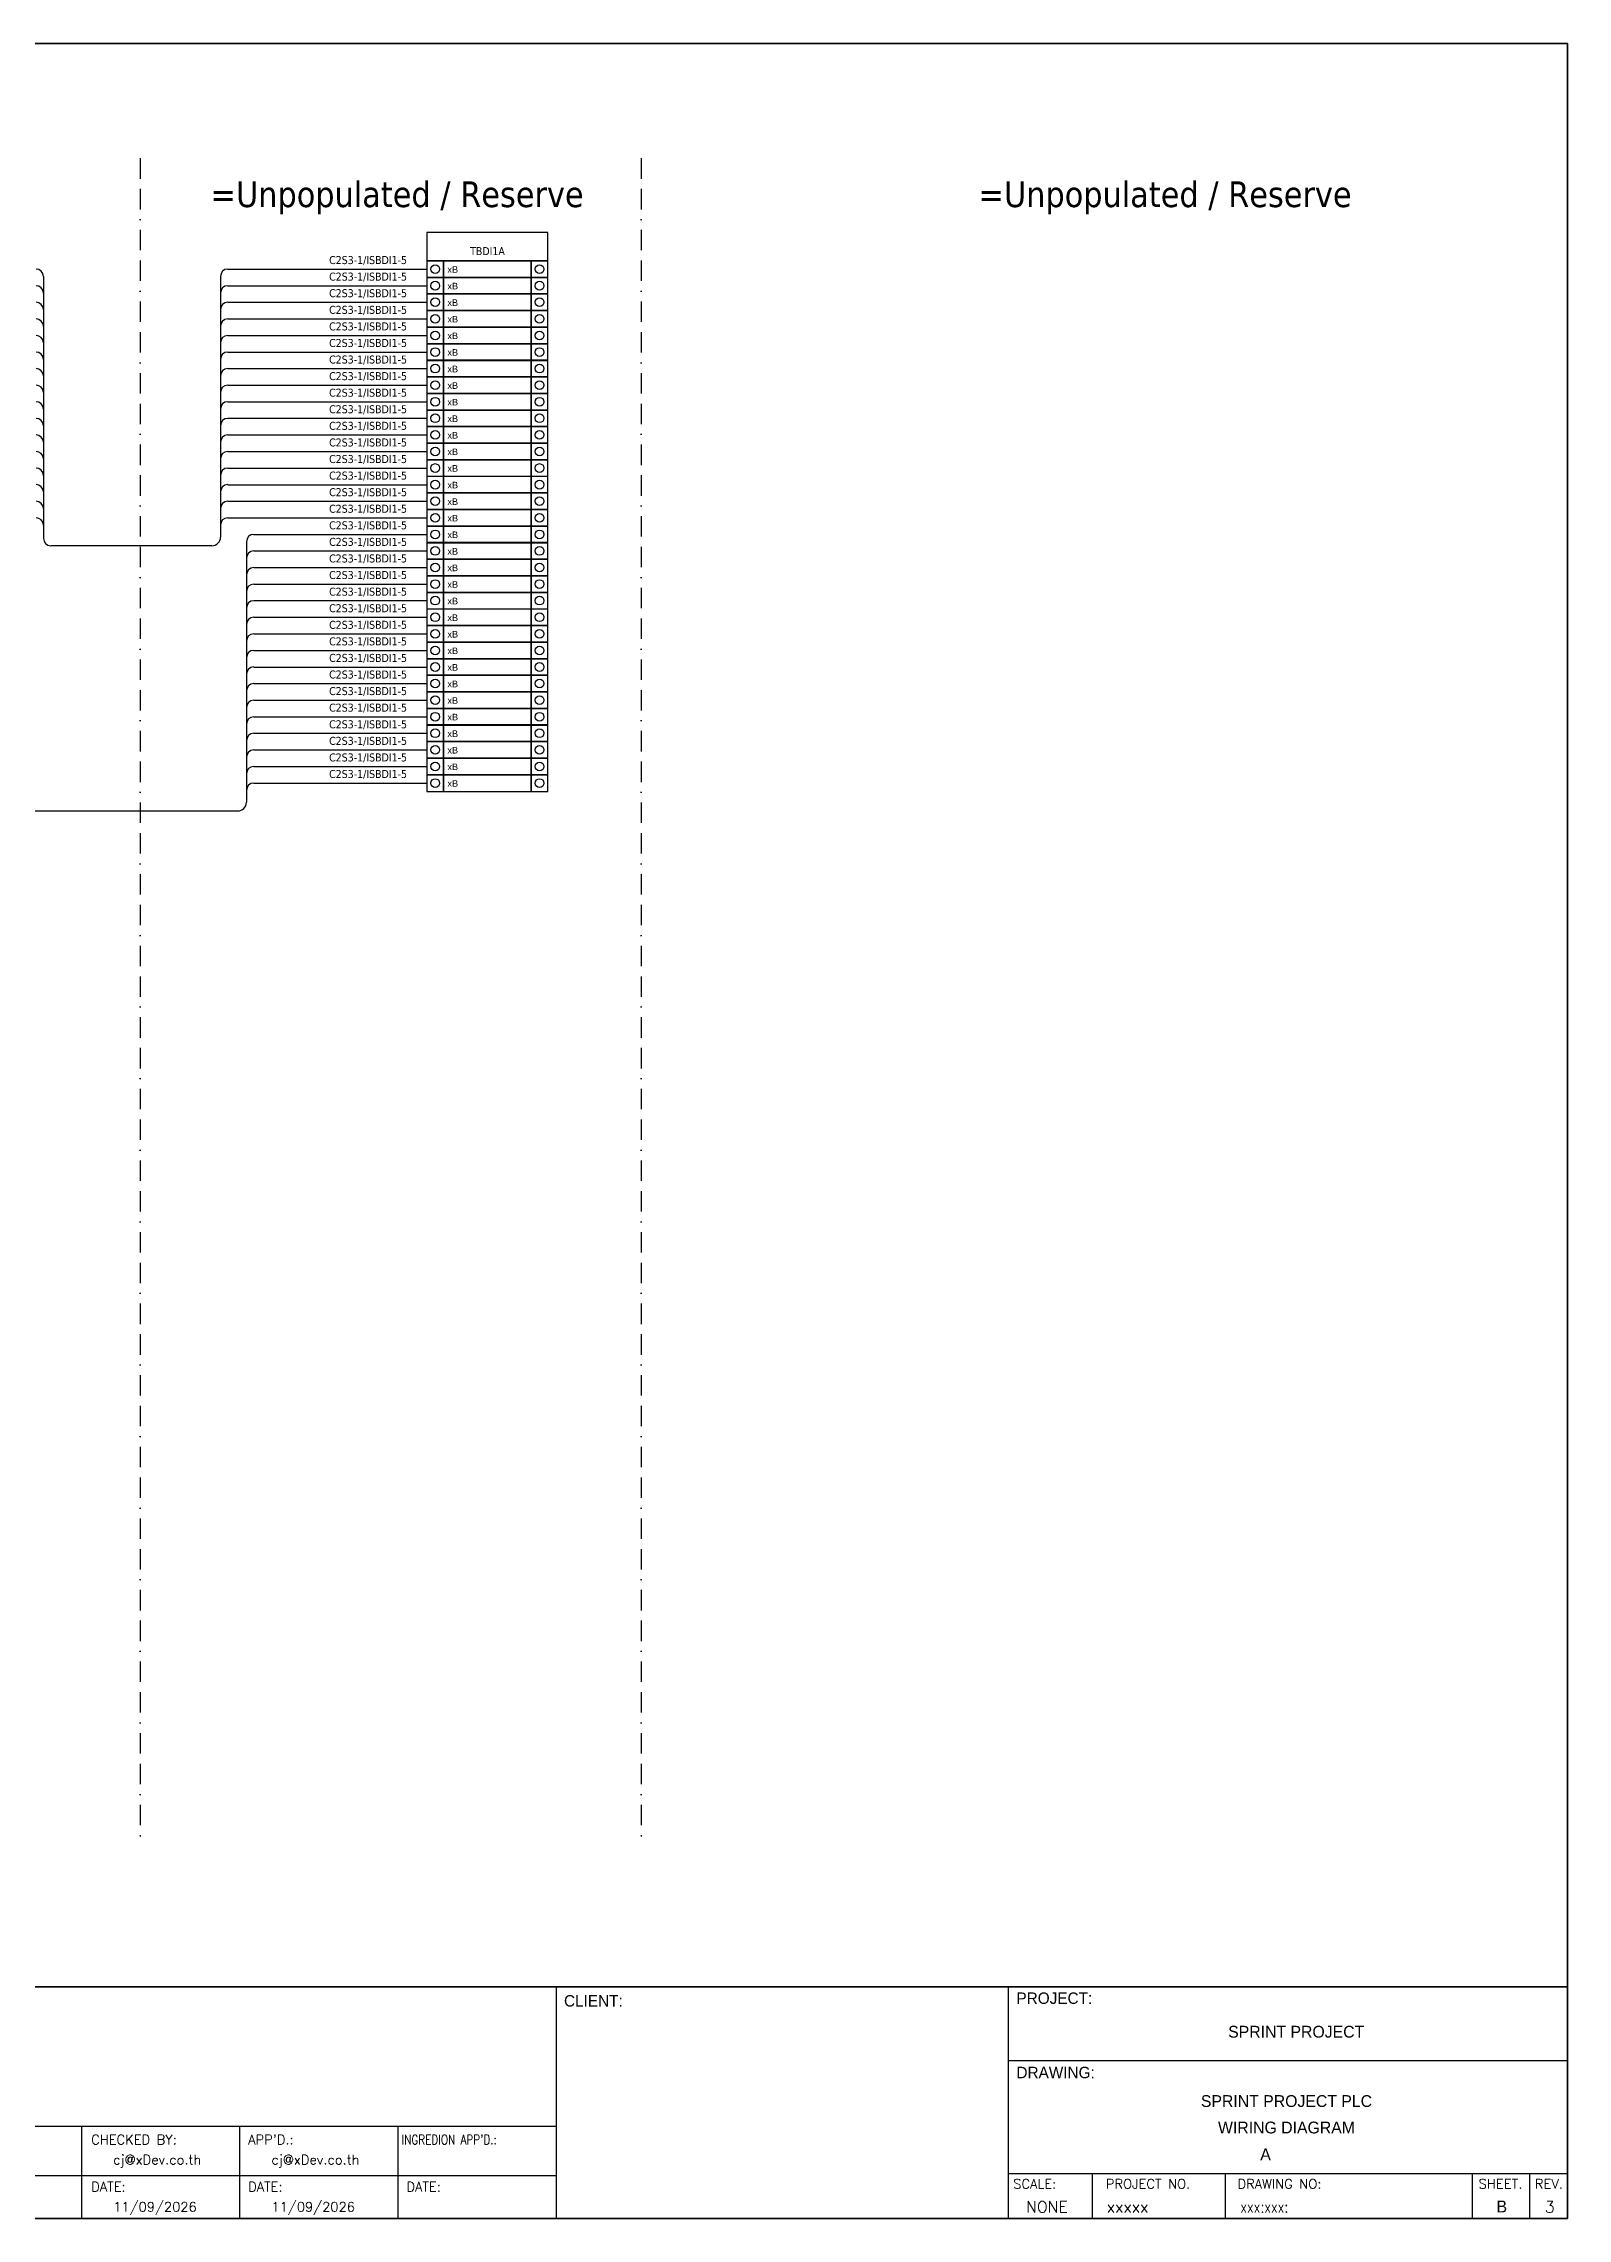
# Model space of a CAD drawing. Header units: millimetres. Extents: x 0 to 54213, y 0 to 2820.
# Drawn here: x 48124 to 50020, y 0 to 2704 of the extents above; entities that cross this region are included whole.
import ezdxf
from ezdxf.enums import TextEntityAlignment as Align

# ---------------------------------------------------------------- set-up
doc = ezdxf.new("R2010")
doc.units = ezdxf.units.MM
doc.linetypes.add('BORDERX2', pattern=[88.9, 25.4, -12.7, 25.4, -12.7, 0, -12.7])
for name, color, linetype in [('GT_1', 9, 'Continuous'), ('HELPPOINT', 7, 'Continuous'), ('MEMBER', 7, 'Continuous'), ('x01001-FrameArea', 2, 'BORDERX2')]:
    doc.layers.add(name, color=color, linetype=linetype)
doc.layers.add('IE-WIRE', color=7, linetype='Continuous', lineweight=25)
doc.styles.add('HTX11', font='O8111901')
doc.styles.add('ROMANS', font='romans.shx', dxfattribs={"width": 0.85, "height": 25})
doc.styles.get("Standard").update_dxf_attribs({"font": 'arial.ttf'})
doc.styles.add('Tahoma', font='')
doc.styles.get('Tahoma').set_extended_font_data('Tahoma')

# ---------------------------------------------------------------- blocks, each defined once
blk = doc.blocks.new('xTermSingleLayer10')
at = {"color": 7, "ltscale": 25.4}
for points in [[(0, -537), (537, -537), (537, 0), (0, 0)], [(537, -537), (3378, -537), (3378, 0), (537, 0)], [(3378, -537), (3915, -537), (3915, 0), (3378, 0)]]:
    blk.add_lwpolyline(points, close=True, dxfattribs=at)
for centre in [(268, -268), (3647, -268)]:
    blk.add_circle(centre, 141, dxfattribs=at)
blk.add_attdef('TERMINAL_B', (661, -387), '', height=212)

msp = doc.modelspace()

# ---------------------------------------------------------------- linework, layer by layer
at = {"color": 4}
for p, q in [((49428.6, 56.1), (49428.6, 0)), ((49593.9, 56.1), (49593.9, 0))]:
    msp.add_line(p, q, dxfattribs=at)
at = {"color": 4, "ltscale": 0.5}
for p, q in [((49901, 56.1), (49901, 0)), ((49901, 56.1), (49901, 0)), ((49972.2, 56.1), (49972.2, 0)), ((49972.2, 56.1), (49972.2, 0))]:
    msp.add_line(p, q, dxfattribs=at)
at = {"color": 4, "ltscale": 25.4}
msp.add_lwpolyline([(48601.2, 2434), (48751.5, 2434), (48751.5, 2469.2), (48601.2, 2469.2)], close=True, dxfattribs=at)
at = {"layer": 'GT_1', "color": 4}
for p, q in [((48762.1, 0), (48762.1, 288.2)), ((49324.4, 0), (49324.4, 288.2)), ((49324.4, 0), (49324.4, 288.2)), ((49324.4, 0), (49324.4, 288.2)), ((48762.1, 114.3), (47975.1, 114.3)), ((48171.9, 0), (48171.9, 114.3)), ((48368.6, 0), (48368.6, 114.3)), ((48565.4, 0), (48565.4, 114.3)), ((49324.4, 56.1), (50019.6, 56.1)), ((48762.1, 52.9), (47975.1, 52.9))]:
    msp.add_line(p, q, dxfattribs=at)
at = {"layer": 'HELPPOINT', "color": 4, "lineweight": 35}
for p, q in [((46126.3, 2704.2), (50019.6, 2704.2)), ((46126.3, 2704.2), (50019.6, 2704.2)), ((50019.6, 2704.2), (50019.6, 0)), ((50019.6, 2704.2), (50019.6, 0)), ((50019.6, 0), (46126.3, 0)), ((50019.6, 0), (46126.3, 0))]:
    msp.add_line(p, q, dxfattribs=at)
at = {"layer": 'HELPPOINT', "color": 4}
for p, q in [((49324.4, 196.6), (50019.6, 196.6)), ((49324.4, 196.6), (50019.6, 196.6)), ((49324.4, 56.1), (50019.6, 56.1))]:
    msp.add_line(p, q, dxfattribs=at)
at = {"layer": 'IE-WIRE', "color": 4, "ltscale": 25.4}
for p, q in [((48124.2, 2414.6), (48124.2, 2088.8)), ((48344.3, 2414.6), (48344.3, 2090.6)), ((48353.5, 2423.7), (48601.2, 2423.7)), ((48353.5, 2423.7), (48601.2, 2423.7)), ((48353.5, 2403.1), (48601.2, 2403.1)), ((48353.5, 2403.1), (48601.2, 2403.1)), ((48353.5, 2382.5), (48601.2, 2382.5)), ((48353.5, 2382.5), (48601.2, 2382.5)), ((48353.5, 2361.9), (48601.2, 2361.9)), ((48353.5, 2361.9), (48601.2, 2361.9)), ((48353.5, 2341.2), (48601.2, 2341.2)), ((48353.5, 2341.2), (48601.2, 2341.2)), ((48353.5, 2320.6), (48601.2, 2320.6)), ((48353.5, 2320.6), (48601.2, 2320.6)), ((48353.5, 2300), (48601.2, 2300)), ((48353.5, 2300), (48601.2, 2300)), ((48353.5, 2279.4), (48601.2, 2279.4)), ((48353.5, 2279.4), (48601.2, 2279.4)), ((48353.5, 2258.8), (48601.2, 2258.8)), ((48353.5, 2258.8), (48601.2, 2258.8)), ((48353.5, 2238.2), (48601.2, 2238.2)), ((48353.5, 2238.2), (48601.2, 2238.2)), ((48353.5, 2217.6), (48601.2, 2217.6)), ((48353.5, 2217.6), (48601.2, 2217.6)), ((48353.5, 2197), (48601.2, 2197)), ((48353.5, 2197), (48601.2, 2197)), ((48353.5, 2176.3), (48601.2, 2176.3)), ((48353.5, 2176.3), (48601.2, 2176.3)), ((48353.5, 2155.7), (48601.2, 2155.7)), ((48353.5, 2155.7), (48601.2, 2155.7)), ((48353.5, 2135.1), (48601.2, 2135.1)), ((48353.5, 2135.1), (48601.2, 2135.1)), ((48353.5, 2114.5), (48601.2, 2114.5)), ((48353.5, 2114.5), (48601.2, 2114.5)), ((48376.7, 2084.8), (48376.7, 1760.8)), ((48385.8, 2093.9), (48601.2, 2093.9)), ((48385.8, 2093.9), (48601.2, 2093.9)), ((48385.8, 2073.3), (48601.2, 2073.3)), ((48385.8, 2073.3), (48601.2, 2073.3)), ((48385.8, 2052.7), (48601.2, 2052.7)), ((48385.8, 2052.7), (48601.2, 2052.7)), ((48385.8, 2032.1), (48601.2, 2032.1)), ((48385.8, 2032.1), (48601.2, 2032.1)), ((48385.8, 2011.5), (48601.2, 2011.5)), ((48385.8, 2011.5), (48601.2, 2011.5)), ((48385.8, 1990.8), (48601.2, 1990.8)), ((48385.8, 1990.8), (48601.2, 1990.8)), ((48385.8, 1970.2), (48601.2, 1970.2)), ((48385.8, 1970.2), (48601.2, 1970.2)), ((48385.8, 1949.6), (48601.2, 1949.6)), ((48385.8, 1949.6), (48601.2, 1949.6)), ((48385.8, 1929), (48601.2, 1929)), ((48385.8, 1929), (48601.2, 1929)), ((48385.8, 1908.4), (48601.2, 1908.4)), ((48385.8, 1908.4), (48601.2, 1908.4)), ((48385.8, 1887.8), (48601.2, 1887.8)), ((48385.8, 1887.8), (48601.2, 1887.8)), ((48385.8, 1867.2), (48601.2, 1867.2)), ((48385.8, 1867.2), (48601.2, 1867.2)), ((48385.8, 1846.6), (48601.2, 1846.6)), ((48385.8, 1846.6), (48601.2, 1846.6)), ((48385.8, 1825.9), (48601.2, 1825.9)), ((48385.8, 1825.9), (48601.2, 1825.9)), ((48385.8, 1805.3), (48601.2, 1805.3)), ((48385.8, 1805.3), (48601.2, 1805.3)), ((48385.8, 1784.7), (48601.2, 1784.7)), ((48385.8, 1784.7), (48601.2, 1784.7))]:
    msp.add_line(p, q, dxfattribs=at)
at = {"layer": 'IE-WIRE', "color": 4}
for p, q in [((48133.2, 2079.9), (48333.6, 2079.9)), ((48100.1, 1750.1), (48365.9, 1750.1))]:
    msp.add_line(p, q, dxfattribs=at)
at = {"layer": 'IE-WIRE', "color": 4, "ltscale": 25.4}
for centre, radius, start, end in [((48115.1, 2414.6), 9.14, 0, 90), ((48353.5, 2414.6), 9.14, 90, 180), ((48115.1, 2393.9), 9.14, 0, 90), ((48115.1, 2373.3), 9.14, 0, 90), ((48353.5, 2393.9), 9.14, 90, 180), ((48353.5, 2373.3), 9.14, 90, 180), ((48115.1, 2352.7), 9.14, 0, 90), ((48353.5, 2352.7), 9.14, 90, 180), ((48115.1, 2332.1), 9.14, 0, 90), ((48353.5, 2332.1), 9.14, 90, 180), ((48115.1, 2311.5), 9.14, 0, 90), ((48115.1, 2290.9), 9.14, 0, 90), ((48353.5, 2311.5), 9.14, 90, 180), ((48353.5, 2290.9), 9.14, 90, 180), ((48115.1, 2270.3), 9.14, 0, 90), ((48353.5, 2270.3), 9.14, 90, 180), ((48115.1, 2249.7), 9.14, 0, 90), ((48353.5, 2249.7), 9.14, 90, 180), ((48115.1, 2229), 9.14, 0, 90), ((48115.1, 2208.4), 9.14, 0, 90), ((48353.5, 2229), 9.14, 90, 180), ((48353.5, 2208.4), 9.14, 90, 180), ((48115.1, 2187.8), 9.14, 0, 90), ((48353.5, 2187.8), 9.14, 90, 180), ((48115.1, 2167.2), 9.14, 0, 90), ((48353.5, 2167.2), 9.14, 90, 180), ((48115.1, 2146.6), 9.14, 0, 90), ((48353.5, 2146.6), 9.14, 90, 180), ((48115.1, 2126), 9.14, 0, 90), ((48115.1, 2105.4), 9.14, 0, 90), ((48353.5, 2126), 9.14, 90, 180), ((48353.5, 2105.4), 9.14, 90, 180), ((48333.6, 2090.6), 10.8, 270, 0), ((48385.8, 2084.8), 9.14, 90, 180), ((48385.8, 2064.2), 9.14, 90, 180), ((48385.8, 2043.5), 9.14, 90, 180), ((48385.8, 2022.9), 9.14, 90, 180), ((48385.8, 2002.3), 9.14, 90, 180), ((48385.8, 1981.7), 9.14, 90, 180), ((48385.8, 1961.1), 9.14, 90, 180), ((48385.8, 1940.5), 9.14, 90, 180), ((48385.8, 1919.9), 9.14, 90, 180), ((48385.8, 1899.3), 9.14, 90, 180), ((48385.8, 1878.6), 9.14, 90, 180), ((48385.8, 1858), 9.14, 90, 180), ((48385.8, 1837.4), 9.14, 90, 180), ((48385.8, 1816.8), 9.14, 90, 180), ((48385.8, 1796.2), 9.14, 90, 180), ((48365.9, 1760.8), 10.8, 270, 0), ((48385.8, 1775.6), 9.14, 90, 180)]:
    msp.add_arc(centre, radius, start, end, dxfattribs=at)
at = {"layer": 'IE-WIRE', "color": 4}
msp.add_arc((48133.2, 2088.8), 8.96, 180, 270, dxfattribs=at)
at = {"layer": 'MEMBER', "color": 4, "lineweight": 35}
msp.add_line((46126.3, 288.2), (50019.6, 288.2), dxfattribs=at)
msp.add_line((46126.3, 288.2), (50019.6, 288.2), dxfattribs=at)
at = {"layer": 'MEMBER', "color": 4}
for p, q in [((49324.4, 196.6), (50019.6, 196.6)), ((49324.4, 196.6), (50019.6, 196.6)), ((49324.4, 56.1), (50019.6, 56.1)), ((49324.4, 56.1), (50019.6, 56.1))]:
    msp.add_line(p, q, dxfattribs=at)
at = {"layer": 'x01001-FrameArea'}
for p, q in [((48244.5, 2561.5), (48244.5, 475)), ((48867.6, 2561.5), (48867.6, 475))]:
    msp.add_line(p, q, dxfattribs=at)

# ---------------------------------------------------------------- block references
at = {"xscale": 0.0384, "yscale": 0.0384, "zscale": 0.0384}
for p in [(48601.2, 2434), (48601.2, 2413.4), (48601.2, 2392.8), (48601.2, 2372.2), (48601.2, 2351.5), (48601.2, 2330.9), (48601.2, 2310.3), (48601.2, 2289.7), (48601.2, 2269.1), (48601.2, 2248.5), (48601.2, 2227.9), (48601.2, 2207.3), (48601.2, 2186.7), (48601.2, 2166), (48601.2, 2145.4), (48601.2, 2124.8), (48601.2, 2104.2), (48601.2, 2083.6), (48601.2, 2063), (48601.2, 2042.4), (48601.2, 2021.8), (48601.2, 2001.1), (48601.2, 1980.5), (48601.2, 1959.9), (48601.2, 1939.3), (48601.2, 1918.7), (48601.2, 1898.1), (48601.2, 1877.5), (48601.2, 1856.9), (48601.2, 1836.3), (48601.2, 1815.6), (48601.2, 1795)]:
    msp.add_blockref('xTermSingleLayer10', p, dxfattribs=at).add_auto_attribs({'TERMINAL_B': 'xB'})

# ---------------------------------------------------------------- texts
at = {"color": 2, "style": 'Tahoma'}
for p in [(48564, 2516.8), (49519.1, 2516.8)]:
    msp.add_text('=Unpopulated / Reserve', height=32, dxfattribs=at).set_placement(p, align=Align.MIDDLE_CENTER)
at = {"color": 4, "style": 'Tahoma'}
for p in [(48479.5, 2430), (48479.5, 2409.4), (48479.5, 2388.8), (48479.5, 2368.1), (48479.5, 2347.5), (48479.5, 2326.9), (48479.5, 2306.3), (48479.5, 2285.7), (48479.5, 2265.1), (48479.5, 2244.5), (48479.5, 2223.9), (48479.5, 2203.2), (48479.5, 2182.6), (48479.5, 2162), (48479.5, 2141.4), (48479.5, 2120.8), (48479.5, 2100.2), (48479.5, 2079.6), (48479.5, 2059), (48479.5, 2038.4), (48479.5, 2017.7), (48479.5, 1997.1), (48479.5, 1976.5), (48479.5, 1955.9), (48479.5, 1935.3), (48479.5, 1914.7), (48479.5, 1894.1), (48479.5, 1873.5), (48479.5, 1852.8), (48479.5, 1832.2), (48479.5, 1811.6), (48479.5, 1791)]:
    msp.add_text('C2S3-1/ISBDI1-5', height=9.949, dxfattribs=at).set_placement(p)
msp.add_text('TBDI1A', height=9.95, dxfattribs=at).set_placement((48676.4, 2446.1), align=Align.MIDDLE_CENTER)
at = {"color": 4, "ltscale": 100, "style": 'HTX11'}
for s, p in [('SPRINT PROJECT', (49682.2, 232.2)), ('SPRINT PROJECT PLC', (49670.1, 146)), ('WIRING DIAGRAM', (49670.1, 113.1))]:
    msp.add_text(s, height=14.693, dxfattribs=at).set_placement(p, align=Align.MIDDLE_CENTER)
at = {"style": 'HTX11'}
for tag, text, height, p in [('A', 'A', 14.8, (49644.1, 79.8)), ('B', 'CHASSIS C3 SLOT 11', 14.821, (49937.9, 14.9))]:
    msp.add_attdef(tag, text=text, height=height, dxfattribs=at).set_placement(p, align=Align.MIDDLE_CENTER)
at = {"layer": 'GT_1', "color": 4, "style": 'HTX11'}
for s, p in [('CLIENT:', (48771.6, 263.5)), ('PROJECT:', (49334.3, 266.8)), ('DRAWING:', (49334.3, 174.4))]:
    msp.add_text(s, height=14.25, dxfattribs=at).set_placement(p)
at = {"layer": 'MEMBER', "color": 4, "ltscale": 0.8, "style": 'ROMANS'}
for s, height, p in [('CHECKED BY:', 11.875, (48183.6, 92.1)), ("APP'D.:", 11.88, (48378.8, 92.1)), ('cj@xDev.co.th', 11.875, (48210.9, 67.2)), ('cj@xDev.co.th', 11.875, (48407.7, 67.2)), ('DATE:', 11.88, (48183.6, 33.6)), ('DATE:', 11.88, (48378.8, 33.6)), ('DATE:', 11.88, (48575.6, 33.6)), ('SCALE:', 11.88, (49330.3, 37.1)), ('PROJECT NO.', 11.875, (49445.5, 37.1)), ('DRAWING NO:', 11.875, (49609.2, 37.1)), ('SHEET.', 12, (49909, 37.1)), ('REV.', 12, (49978.9, 37.1)), ('11/09/2026', 11.88, (48210.9, 8.5)), ('11/09/2026', 11.88, (48407.7, 8.5)), ('NONE', 14.23, (49346.3, 7.3)), ('xxxxx', 14.23, (49446.7, 7.3))]:
    msp.add_text(s, height=height, dxfattribs=at).set_placement(p)
at = {"layer": 'MEMBER', "color": 4, "ltscale": 0.8, "style": 'ROMANS', "width": 0.8}
for s, height, p in [("INGREDION APP'D.:", 11.875, (48569.6, 92.1)), ('xxx:xxx:', 14.23, (49612.9, 7.3))]:
    msp.add_text(s, height=height, dxfattribs=at).set_placement(p)
at = {"layer": 'MEMBER', "color": 4, "ltscale": 0.8, "style": 'ROMANS'}
msp.add_text('3', height=14.2, dxfattribs=at).set_placement((49997.5, 7.3), align=Align.CENTER)

doc.saveas('drawing.dxf')
